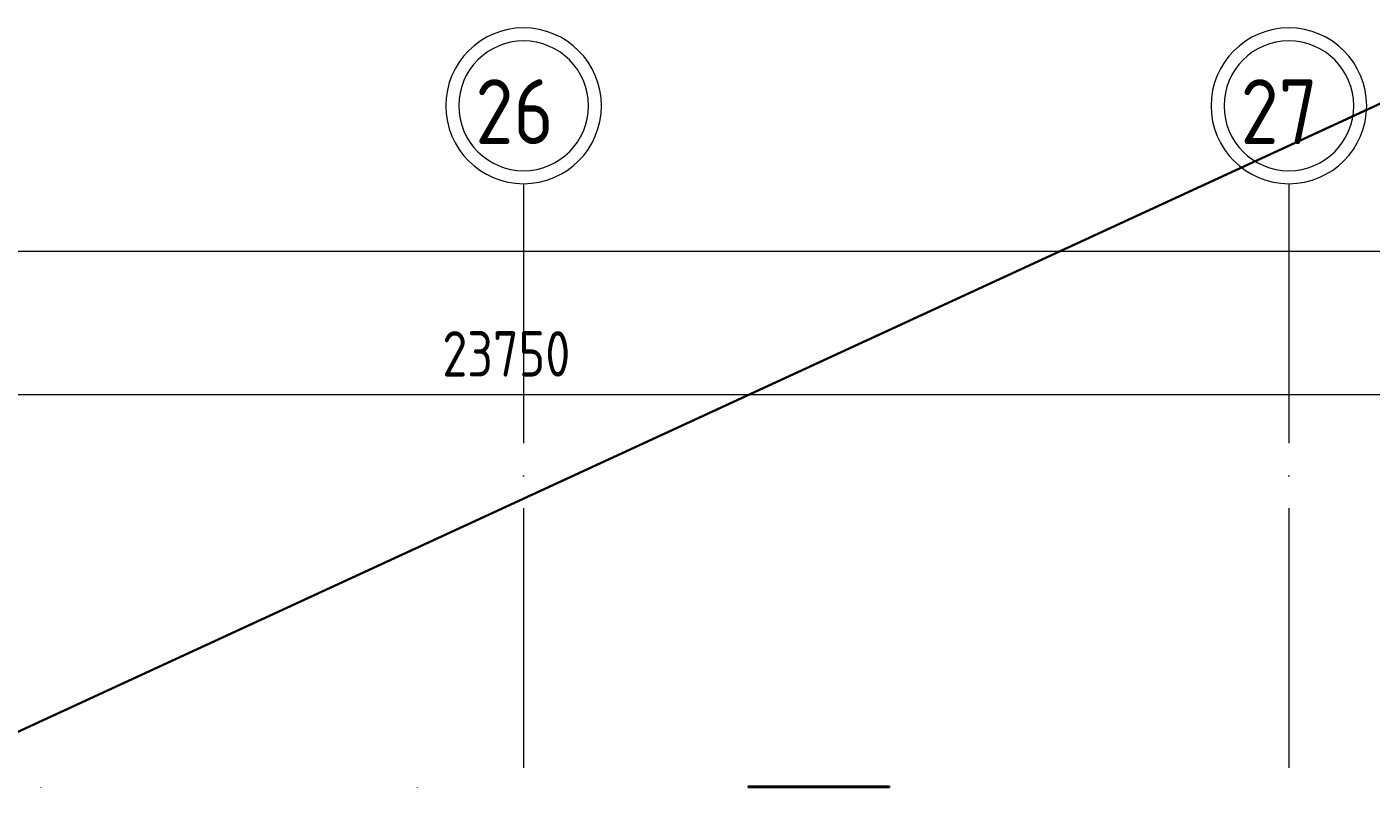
# Model space of a CAD drawing. Header units: millimetres. Extents: x -325553 to 627452, y -28539 to 738858.
# Drawn here: x -49595 to -39231, y 465477 to 471333 of the extents above; entities that cross this region are included whole.
import ezdxf

# ---------------------------------------------------------------- set-up
doc = ezdxf.new("R2010")
doc.units = ezdxf.units.MM
doc.linetypes.add('ADSK_Линия сетки', pattern=[25, 20, -2.5, 0, -2.5])
for name, color, linetype, lineweight in [('RC-Линии_связи-Адресные', 5, 'Continuous', 30), ('Оси', 252, 'Continuous', 9), ('Размеры', 7, 'Continuous', 9), ('Стены внутренние', 7, 'Continuous', 18), ('Стены наружные', 7, 'Continuous', 18)]:
    doc.layers.add(name, color=color, linetype=linetype, lineweight=lineweight)
doc.styles.add('GOST Common_2', font='', dxfattribs={"width": 0.9, "height": 250})
doc.styles.add('GOST Common_4', font='', dxfattribs={"height": 7})
doc.styles.get('GOST Common_2').set_extended_font_data('GOST type B')
doc.styles.get('GOST Common_4').set_extended_font_data('GOST 2.304 type A')

# ---------------------------------------------------------------- blocks, each defined once
blk = doc.blocks.new('1 этаж')
at = {"layer": 'Оси', "color": 251, "linetype": 'ADSK_Линия сетки', "ltscale": 100, "true_color": 0x636466}
for p, q in [((-46506, 32207), (-46506, 10956)), ((-40606, 32207), (-40606, 10956))]:
    blk.add_line(p, q, dxfattribs=at)
at = {"layer": 'Оси', "color": 251, "lineweight": 20, "true_color": 0x636466}
for centre, radius, start, end in [((-46506, 32807), 600, 0, 180), ((-40606, 32807), 600, 0, 180), ((-46506, 32807), 500, 0, 180), ((-40606, 32807), 500, 0, 180), ((-46506, 32807), 600, 180, 0), ((-46506, 32807), 500, 180, 0), ((-40606, 32807), 600, 180, 0), ((-40606, 32807), 500, 180, 0)]:
    blk.add_arc(centre, radius, start, end, dxfattribs=at)
at = {"layer": 'Размеры', "color": 251, "lineweight": 20, "true_color": 0x636466}
for p, q in [((-58606, 31688), (-4706, 31688)), ((-58606, 30583), (-34706, 30583))]:
    blk.add_line(p, q, dxfattribs=at)
at = {"layer": 'Стены внутренние', "color": 251, "linetype": 'Continuous', "lineweight": 9, "true_color": 0x636466}
for p, q in [((-50230, 27558), (-50231, 27556)), ((-47323, 27556), (-47324, 27558))]:
    blk.add_line(p, q, dxfattribs=at)
at = {"layer": 'Стены наружные', "color": 251, "lineweight": 30, "true_color": 0x636466}
for p, q in [((-43686, 27563), (-44776, 27563)), ((-44776, 27563), (-44776, 27558)), ((-44776, 27558), (-43686, 27558)), ((-43686, 27558), (-43686, 27563))]:
    blk.add_line(p, q, dxfattribs=at)
at = {"layer": 'Стены наружные', "color": 251, "linetype": 'Continuous', "lineweight": 9, "true_color": 0x636466}
blk.add_line((-44039, 27558), (-44042, 27563), dxfattribs=at)
at = {"layer": 'Оси', "color": 251, "true_color": 0x636466, "style": 'GOST Common_2', "width": 0.9}
for s, p in [('26', (-46878, 32512)), ('27', (-40978, 32512))]:
    blk.add_text(s, height=500, dxfattribs=at).set_placement(p)
at = {"layer": 'Размеры', "color": 251, "lineweight": 20, "true_color": 0x636466, "insert": (-47133, 31071), "char_height": 350, "width": 1324.48, "attachment_point": 1, "line_spacing_factor": 1.022761, "style": 'GOST Common_4'}
blk.add_mtext('23750', dxfattribs=at)

msp = doc.modelspace()

# ---------------------------------------------------------------- linework, layer by layer
at = {"layer": 'RC-Линии_связи-Адресные'}
msp.add_line((542796.2, 738857.7), (-325553.4, 338798.3), dxfattribs=at)

# ---------------------------------------------------------------- block references
msp.add_blockref('1 этаж', (740.6, 437918.3))

doc.saveas('drawing.dxf')
